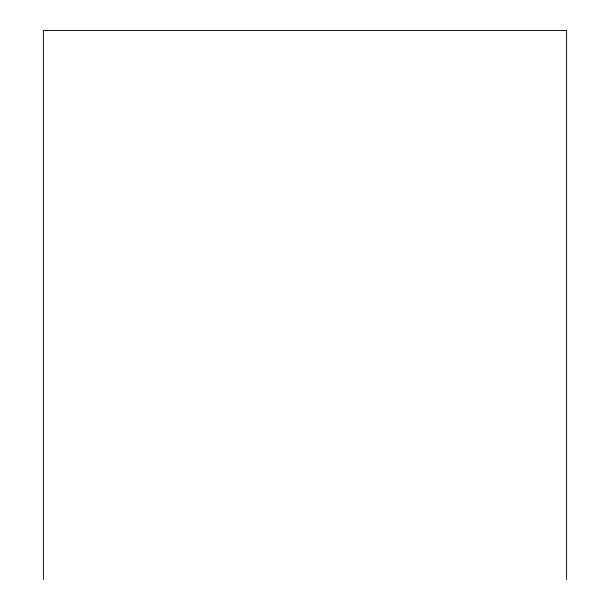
<?xml version="1.0" encoding="UTF-8"?>
<svg xmlns="http://www.w3.org/2000/svg" width="610" height="610" viewBox="0 0 610 610"><rect width="100%" height="100%" fill="white"/><g stroke="black" fill="none" stroke-linecap="round" stroke-linejoin="round"><path stroke-width="0.91" d="M566.591 579.5L566.591 30.5L43.409 30.5L43.409 579.5"/></g></svg>
